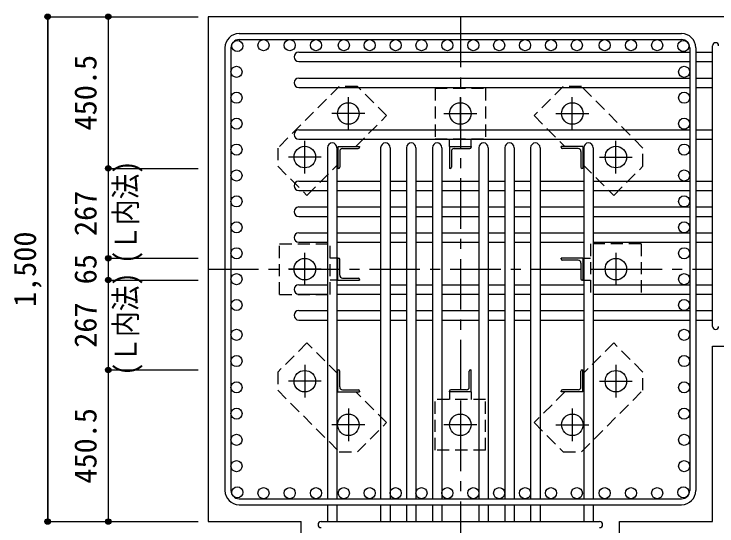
# Model space of a CAD drawing. Units: millimetres at full size, sheet at 1:30. Extents: x -5973 to 5954, y -4195 to 4201.
# Drawn here: x -775 to 1315, y -2505 to -984 of the extents above; entities that cross this region are included whole.
import ezdxf
from ezdxf.enums import TextEntityAlignment as Align

# ---------------------------------------------------------------- set-up
doc = ezdxf.new("R2010")
doc.units = ezdxf.units.MM
doc.header["$LTSCALE"] = 30
doc.header["$PDMODE"] = 32
doc.header["$PDSIZE"] = 15
doc.linetypes.add('CHAIN1', pattern=[8, 5, -1, 1, -1])
doc.linetypes.add('DASHED1', pattern=[1.8, 1.2, -0.6])
for name, color, linetype in [('0-1_躯体線', 2, 'Continuous'), ('0-2_アンカーボルト', 4, 'CHAIN1'), ('0-3_立上り筋', 3, 'Continuous'), ('0-4_フープ筋', 7, 'Continuous'), ('0-5_基礎梁筋', 7, 'Continuous'), ('0-6_スタラップ筋', 7, 'Continuous'), ('0-7_文字', 4, 'Continuous'), ('0-9_プレート', 4, 'DASHED1'), ('0-A_アングル', 4, 'Continuous'), ('0-D_寸法', 4, 'Continuous')]:
    doc.layers.add(name, color=color, linetype=linetype)
doc.styles.add('ＭＳ ゴシック', font='')
doc.styles.get('ＭＳ ゴシック').set_extended_font_data('MS Gothic')

msp = doc.modelspace()

# ---------------------------------------------------------------- linework, layer by layer
at = {"layer": '0-1_躯体線'}
for p, q in [((1702.44, -992.16), (-197.56, -992.16)), ((-197.56, -992.16), (-197.56, -2492.16)), ((1302.44, -1971.36), (1702.44, -1971.36)), ((1302.44, -2492.16), (1302.44, -1971.36)), ((-197.56, -2492.16), (79.44, -2492.16)), ((79.44, -2892.16), (79.44, -2492.16)), ((1025.44, -2892.16), (1025.44, -2492.16)), ((1025.44, -2492.16), (1302.44, -2492.16))]:
    msp.add_line(p, q, dxfattribs=at)
at = {"layer": '0-2_アンカーボルト'}
for p, q in [((219.44, -1328.46), (219.44, -1230.96)), ((552.44, -1328.36), (552.44, -1230.86)), ((885.44, -1328.36), (885.44, -1230.86)), ((268.14, -1279.66), (170.64, -1279.66)), ((503.64, -1279.66), (601.14, -1279.66)), ((836.64, -1279.66), (934.14, -1279.66)), ((89.94, -1457.96), (89.94, -1360.46)), ((1014.94, -1457.86), (1014.94, -1360.36)), ((138.64, -1409.16), (41.14, -1409.16)), ((966.14, -1409.16), (1063.64, -1409.16)), ((89.94, -1790.96), (89.94, -1693.46)), ((1014.94, -1693.36), (1014.94, -1790.86)), ((138.64, -1742.16), (41.14, -1742.16)), ((966.24, -1742.16), (1063.74, -1742.16)), ((89.94, -2026.46), (89.94, -2123.96)), ((1014.94, -2026.36), (1014.94, -2123.86)), ((138.74, -2075.16), (41.24, -2075.16)), ((966.24, -2075.16), (1063.74, -2075.16)), ((219.44, -2155.96), (219.44, -2253.46)), ((552.44, -2155.96), (552.44, -2253.46)), ((885.44, -2155.86), (885.44, -2253.36)), ((268.24, -2204.66), (170.74, -2204.66)), ((601.24, -2204.66), (503.74, -2204.66)), ((836.74, -2204.66), (934.24, -2204.66))]:
    msp.add_line(p, q, dxfattribs=at)
at = {"layer": '0-2_アンカーボルト', "color": 3, "linetype": 'Continuous'}
for centre in [(219.44, -1279.66), (552.44, -1279.66), (885.44, -1279.66), (89.94, -1409.16), (1014.94, -1409.16), (89.94, -1742.16), (1014.94, -1742.16), (89.94, -2075.16), (1014.94, -2075.16), (219.44, -2204.66), (552.44, -2204.66), (885.44, -2204.66)]:
    msp.add_circle(centre, 32, dxfattribs=at)
at = {"layer": '0-3_立上り筋'}
for centre in [(-110.87, -1078.86), (-32.83, -1076.66), (45.2, -1076.66), (123.24, -1076.66), (205.94, -1076.66), (282.94, -1076.66), (359.94, -1076.66), (436.94, -1076.66), (513.94, -1076.66), (590.94, -1076.66), (667.94, -1076.66), (744.94, -1076.66), (821.94, -1076.66), (898.94, -1076.66), (981.63, -1076.66), (1059.67, -1076.66), (1137.7, -1076.66), (1215.74, -1078.86), (-113.06, -1155.86), (1217.94, -1155.86), (-113.06, -1232.86), (1217.94, -1232.86), (-113.06, -1309.86), (1217.94, -1309.86), (-113.06, -1386.86), (1217.94, -1386.86), (-113.06, -1463.86), (1217.94, -1463.86), (-113.06, -1540.86), (1217.94, -1540.86), (-113.06, -1617.86), (1217.94, -1617.86), (-113.06, -1694.86), (1217.94, -1694.86), (-113.06, -1771.86), (1217.94, -1771.86), (-113.06, -1848.86), (1217.94, -1848.86), (-113.06, -1937.25), (1217.94, -1937.25), (-113.06, -2015.29), (1217.94, -2015.29), (-113.06, -2093.32), (1217.94, -2093.32), (-113.06, -2171.36), (1217.94, -2171.36), (-113.06, -2249.4), (1217.94, -2249.4), (-113.06, -2327.43), (1217.94, -2327.43), (-110.87, -2405.47), (-32.83, -2407.66), (45.2, -2407.66), (123.24, -2407.66), (205.94, -2407.66), (282.94, -2407.66), (359.94, -2407.66), (436.94, -2407.66), (513.94, -2407.66), (590.94, -2407.66), (667.94, -2407.66), (744.94, -2407.66), (821.94, -2407.66), (898.94, -2407.66), (981.63, -2407.66), (1059.67, -2407.66), (1137.7, -2407.66), (1215.74, -2405.47)]:
    msp.add_circle(centre, 16.5, dxfattribs=at)
at = {"layer": '0-4_フープ筋'}
for p, q in [((-105.56, -1042.16), (1210.44, -1042.16)), ((-105.56, -1060.16), (1210.44, -1060.16)), ((-147.56, -1084.16), (-147.56, -2400.16)), ((-129.56, -1084.16), (-129.56, -2400.16)), ((1234.44, -1084.16), (1234.44, -2400.16)), ((1252.44, -1084.16), (1252.44, -2400.16)), ((-105.56, -2424.16), (1210.44, -2424.16)), ((-105.56, -2442.16), (1210.44, -2442.16))]:
    msp.add_line(p, q, dxfattribs=at)
for centre, radius, start, end in [((-105.56, -1084.16), 42, 90, 180), ((1210.44, -1084.16), 42, 0, 90), ((-105.56, -1084.16), 24, 90, 180), ((1210.44, -1084.16), 24, 0, 90), ((-105.56, -2400.16), 42, 180, 270), ((-105.56, -2400.16), 24, 180, 270), ((1210.44, -2400.16), 42, 270, 0), ((1210.44, -2400.16), 24, 270, 0)]:
    msp.add_arc(centre, radius, start, end, dxfattribs=at)
at = {"layer": '0-5_基礎梁筋'}
for p, q in [((71.94, -1097.36), (1234.44, -1097.36)), ((1252.44, -1097.36), (1302.44, -1097.36)), ((71.94, -1125.36), (1234.44, -1125.36)), ((1252.44, -1125.36), (1302.44, -1125.36)), ((71.94, -1174.36), (1234.44, -1174.36)), ((1252.44, -1174.36), (1302.44, -1174.36)), ((71.94, -1202.36), (1234.44, -1202.36)), ((1252.44, -1202.36), (1302.44, -1202.36)), ((71.94, -1328.36), (1234.44, -1328.36)), ((1252.44, -1328.36), (1302.44, -1328.36)), ((71.94, -1356.36), (1234.44, -1356.36)), ((1252.44, -1356.36), (1302.44, -1356.36)), ((157.44, -1381.16), (157.44, -2424.16)), ((185.44, -1381.16), (185.44, -2424.16)), ((315.44, -1381.16), (315.44, -2424.16)), ((343.44, -1381.16), (343.44, -2424.16)), ((392.44, -1381.16), (392.44, -2424.16)), ((420.44, -1381.16), (420.44, -2424.16)), ((469.44, -1381.16), (469.44, -2424.16)), ((497.44, -1381.16), (497.44, -2424.16)), ((607.44, -1381.16), (607.44, -2424.16)), ((635.44, -1381.16), (635.44, -2424.16)), ((684.44, -1381.16), (684.44, -2424.16)), ((712.44, -1381.16), (712.44, -2424.16)), ((761.44, -1381.16), (761.44, -2424.16)), ((789.44, -1381.16), (789.44, -2424.16)), ((919.44, -1381.16), (919.44, -2424.16)), ((947.44, -1381.16), (947.44, -2424.16)), ((71.94, -1480.36), (157.44, -1480.36)), ((185.44, -1480.36), (315.44, -1480.36)), ((343.44, -1480.36), (392.44, -1480.36)), ((420.44, -1480.36), (469.44, -1480.36)), ((497.44, -1480.36), (607.44, -1480.36)), ((635.44, -1480.36), (684.44, -1480.36)), ((712.44, -1480.36), (761.44, -1480.36)), ((789.44, -1480.36), (919.44, -1480.36)), ((947.44, -1480.36), (1234.44, -1480.36)), ((1252.44, -1480.36), (1302.44, -1480.36)), ((71.94, -1508.36), (157.44, -1508.36)), ((185.44, -1508.36), (315.44, -1508.36)), ((343.44, -1508.36), (392.44, -1508.36)), ((420.44, -1508.36), (469.44, -1508.36)), ((497.44, -1508.36), (607.44, -1508.36)), ((635.44, -1508.36), (684.44, -1508.36)), ((712.44, -1508.36), (761.44, -1508.36)), ((789.44, -1508.36), (919.44, -1508.36)), ((947.44, -1508.36), (1234.44, -1508.36)), ((1252.44, -1508.36), (1302.44, -1508.36)), ((71.94, -1557.36), (157.44, -1557.36)), ((185.44, -1557.36), (315.44, -1557.36)), ((343.44, -1557.36), (392.44, -1557.36)), ((420.44, -1557.36), (469.44, -1557.36)), ((497.44, -1557.36), (607.44, -1557.36)), ((635.44, -1557.36), (684.44, -1557.36)), ((712.44, -1557.36), (761.44, -1557.36)), ((789.44, -1557.36), (919.44, -1557.36)), ((947.44, -1557.36), (1234.44, -1557.36)), ((1252.44, -1557.36), (1302.44, -1557.36)), ((71.94, -1585.36), (157.44, -1585.36)), ((185.44, -1585.36), (315.44, -1585.36)), ((343.44, -1585.36), (392.44, -1585.36)), ((420.44, -1585.36), (469.44, -1585.36)), ((497.44, -1585.36), (607.44, -1585.36)), ((635.44, -1585.36), (684.44, -1585.36)), ((712.44, -1585.36), (761.44, -1585.36)), ((789.44, -1585.36), (919.44, -1585.36)), ((947.44, -1585.36), (1234.44, -1585.36)), ((1252.44, -1585.36), (1302.44, -1585.36)), ((71.94, -1634.36), (157.44, -1634.36)), ((185.44, -1634.36), (315.44, -1634.36)), ((343.44, -1634.36), (392.44, -1634.36)), ((420.44, -1634.36), (469.44, -1634.36)), ((497.44, -1634.36), (607.44, -1634.36)), ((635.44, -1634.36), (684.44, -1634.36)), ((712.44, -1634.36), (761.44, -1634.36)), ((789.44, -1634.36), (919.44, -1634.36)), ((947.44, -1634.36), (1234.44, -1634.36)), ((1252.44, -1634.36), (1302.44, -1634.36)), ((71.94, -1662.36), (157.44, -1662.36)), ((185.44, -1662.36), (315.44, -1662.36)), ((343.44, -1662.36), (392.44, -1662.36)), ((420.44, -1662.36), (469.44, -1662.36)), ((497.44, -1662.36), (607.44, -1662.36)), ((635.44, -1662.36), (684.44, -1662.36)), ((712.44, -1662.36), (761.44, -1662.36)), ((789.44, -1662.36), (919.44, -1662.36)), ((947.44, -1662.36), (1234.44, -1662.36)), ((1252.44, -1662.36), (1302.44, -1662.36)), ((71.94, -1788.36), (157.44, -1788.36)), ((185.44, -1788.36), (315.44, -1788.36)), ((343.44, -1788.36), (392.44, -1788.36)), ((420.44, -1788.36), (469.44, -1788.36)), ((497.44, -1788.36), (607.44, -1788.36)), ((635.44, -1788.36), (684.44, -1788.36)), ((712.44, -1788.36), (761.44, -1788.36)), ((789.44, -1788.36), (919.44, -1788.36)), ((947.44, -1788.36), (1234.44, -1788.36)), ((1252.44, -1788.36), (1302.44, -1788.36)), ((71.94, -1816.36), (157.44, -1816.36)), ((185.44, -1816.36), (315.44, -1816.36)), ((343.44, -1816.36), (392.44, -1816.36)), ((420.44, -1816.36), (469.44, -1816.36)), ((497.44, -1816.36), (607.44, -1816.36)), ((635.44, -1816.36), (684.44, -1816.36)), ((712.44, -1816.36), (761.44, -1816.36)), ((789.44, -1816.36), (919.44, -1816.36)), ((947.44, -1816.36), (1234.44, -1816.36)), ((1252.44, -1816.36), (1302.44, -1816.36)), ((71.94, -1865.36), (157.44, -1865.36)), ((185.44, -1865.36), (315.44, -1865.36)), ((343.44, -1865.36), (392.44, -1865.36)), ((420.44, -1865.36), (469.44, -1865.36)), ((497.44, -1865.36), (607.44, -1865.36)), ((635.44, -1865.36), (684.44, -1865.36)), ((712.44, -1865.36), (761.44, -1865.36)), ((789.44, -1865.36), (919.44, -1865.36)), ((947.44, -1865.36), (1234.44, -1865.36)), ((1252.44, -1865.36), (1302.44, -1865.36)), ((71.94, -1893.36), (157.44, -1893.36)), ((185.44, -1893.36), (315.44, -1893.36)), ((343.44, -1893.36), (392.44, -1893.36)), ((420.44, -1893.36), (469.44, -1893.36)), ((497.44, -1893.36), (607.44, -1893.36)), ((635.44, -1893.36), (684.44, -1893.36)), ((712.44, -1893.36), (761.44, -1893.36)), ((789.44, -1893.36), (919.44, -1893.36)), ((947.44, -1893.36), (1234.44, -1893.36)), ((1252.44, -1893.36), (1302.44, -1893.36)), ((157.44, -2442.16), (157.44, -2492.16)), ((185.44, -2442.16), (185.44, -2492.16)), ((315.44, -2442.16), (315.44, -2492.16)), ((343.44, -2442.16), (343.44, -2492.16)), ((392.44, -2442.16), (392.44, -2492.16)), ((420.44, -2442.16), (420.44, -2492.16)), ((469.44, -2442.16), (469.44, -2492.16)), ((497.44, -2442.16), (497.44, -2492.16)), ((607.44, -2442.16), (607.44, -2492.16)), ((635.44, -2442.16), (635.44, -2492.16)), ((684.44, -2442.16), (684.44, -2492.16)), ((712.44, -2442.16), (712.44, -2492.16)), ((761.44, -2442.16), (761.44, -2492.16)), ((789.44, -2442.16), (789.44, -2492.16)), ((919.44, -2442.16), (919.44, -2492.16)), ((947.44, -2442.16), (947.44, -2492.16))]:
    msp.add_line(p, q, dxfattribs=at)
for centre, start, end in [((71.94, -1111.36), 90, 270), ((71.94, -1188.36), 90, 270), ((71.94, -1342.36), 90, 270), ((171.44, -1381.16), 0, 180), ((329.44, -1381.16), 0, 180), ((406.44, -1381.16), 0, 180), ((483.44, -1381.16), 0, 180), ((621.44, -1381.16), 0, 180), ((698.44, -1381.16), 0, 180), ((775.44, -1381.16), 0, 180), ((933.44, -1381.16), 0, 180), ((71.94, -1494.36), 90, 270), ((71.94, -1571.36), 90, 270), ((71.94, -1648.36), 90, 270), ((71.94, -1802.36), 90, 270), ((71.94, -1879.36), 90, 270)]:
    msp.add_arc(centre, 14, start, end, dxfattribs=at)
at = {"layer": '0-6_スタラップ筋'}
for p, q in [((1302.44, -1912.36), (1302.44, -1078.36)), ((138.44, -2492.16), (966.44, -2492.16))]:
    msp.add_line(p, q, dxfattribs=at)
for centre, start, end in [((1311.44, -1078.36), 0, 180), ((1311.44, -1912.36), 180, 0), ((138.44, -2501.16), 90, 270), ((966.44, -2501.16), 270, 90)]:
    msp.add_arc(centre, 9, start, end, dxfattribs=at)
at = {"layer": '0-9_プレート'}
for p, q in [((477.44, -1204.66), (627.44, -1204.66)), ((477.44, -1204.66), (477.44, -1354.66)), ((627.44, -1204.66), (627.44, -1354.66)), ((241.64, -1377.66), (333.24, -1286.06)), ((477.44, -1354.66), (627.44, -1354.66)), ((519.94, -1377.66), (519.94, -1354.66)), ((584.94, -1377.66), (584.94, -1354.66)), ((916.94, -1431.36), (1008.54, -1522.96)), ((14.94, -1817.16), (14.94, -1667.16)), ((14.94, -1667.16), (164.94, -1667.16)), ((164.94, -1817.16), (164.94, -1667.16)), ((939.94, -1667.16), (939.94, -1817.16)), ((1089.94, -1667.16), (939.94, -1667.16)), ((1089.94, -1667.16), (1089.94, -1817.16)), ((187.94, -1709.66), (164.94, -1709.66)), ((916.94, -1709.66), (939.94, -1709.66)), ((187.94, -1774.66), (164.94, -1774.66)), ((916.94, -1774.66), (939.94, -1774.66)), ((14.94, -1817.16), (164.94, -1817.16)), ((1089.94, -1817.16), (939.94, -1817.16)), ((187.94, -2052.96), (96.34, -1961.36)), ((519.94, -2106.66), (519.94, -2129.66)), ((584.94, -2106.66), (584.94, -2129.66)), ((863.24, -2106.66), (771.64, -2198.26)), ((627.44, -2129.66), (477.44, -2129.66)), ((477.44, -2279.66), (477.44, -2129.66)), ((627.44, -2279.66), (627.44, -2129.66)), ((627.44, -2279.66), (477.44, -2279.66))]:
    msp.add_line(p, q, dxfattribs=at)
for points in [[(333.24, -1286.06), (246.24, -1199.06), (192.54, -1199.06), (9.44, -1382.26), (9.44, -1435.96), (96.34, -1522.96), (187.94, -1431.36)], [(1008.54, -1522.96), (1095.54, -1435.96), (1095.54, -1382.26), (912.34, -1199.16), (858.64, -1199.16), (771.64, -1286.06), (863.24, -1377.66)], [(96.34, -1961.36), (9.34, -2048.36), (9.34, -2102.06), (192.54, -2285.16), (246.24, -2285.16), (333.24, -2198.26), (241.64, -2106.66)], [(771.64, -2198.26), (858.64, -2285.26), (912.34, -2285.26), (1095.44, -2102.06), (1095.44, -2048.36), (1008.54, -1961.36), (916.94, -2052.96)]]:
    msp.add_lwpolyline(points, dxfattribs=at)
at = {"layer": '0-A_アングル'}
for p, q in [((187.94, -1377.66), (252.94, -1377.66)), ((187.94, -1377.66), (187.94, -1442.66)), ((252.94, -1377.66), (252.94, -1379.66)), ((519.94, -1377.66), (584.94, -1377.66)), ((519.94, -1377.66), (519.94, -1442.66)), ((584.94, -1377.66), (584.94, -1379.66)), ((916.94, -1377.66), (851.94, -1377.66)), ((851.94, -1379.66), (851.94, -1377.66)), ((916.94, -1377.66), (916.94, -1442.66)), ((193.94, -1392.16), (193.94, -1438.66)), ((202.44, -1383.66), (248.94, -1383.66)), ((525.94, -1392.16), (525.94, -1438.66)), ((534.44, -1383.66), (580.94, -1383.66)), ((902.44, -1383.66), (855.94, -1383.66)), ((910.94, -1392.16), (910.94, -1438.66)), ((189.94, -1442.66), (187.94, -1442.66)), ((521.94, -1442.66), (519.94, -1442.66)), ((916.94, -1442.66), (914.94, -1442.66)), ((187.94, -1709.66), (189.94, -1709.66)), ((187.94, -1774.66), (187.94, -1709.66)), ((193.94, -1760.16), (193.94, -1713.66)), ((916.94, -1709.66), (851.94, -1709.66)), ((851.94, -1711.66), (851.94, -1709.66)), ((916.94, -1709.66), (916.94, -1774.66)), ((902.44, -1715.66), (855.94, -1715.66)), ((910.94, -1724.16), (910.94, -1770.66)), ((187.94, -1774.66), (252.94, -1774.66)), ((202.44, -1768.66), (248.94, -1768.66)), ((252.94, -1772.66), (252.94, -1774.66)), ((916.94, -1774.66), (914.94, -1774.66)), ((187.94, -2041.66), (189.94, -2041.66)), ((187.94, -2106.66), (187.94, -2041.66)), ((193.94, -2092.16), (193.94, -2045.66)), ((578.94, -2092.16), (578.94, -2045.66)), ((582.94, -2041.66), (584.94, -2041.66)), ((584.94, -2106.66), (584.94, -2041.66)), ((910.94, -2092.16), (910.94, -2045.66)), ((914.94, -2041.66), (916.94, -2041.66)), ((916.94, -2106.66), (916.94, -2041.66)), ((187.94, -2106.66), (252.94, -2106.66)), ((202.44, -2100.66), (248.94, -2100.66)), ((252.94, -2104.66), (252.94, -2106.66)), ((519.94, -2106.66), (519.94, -2104.66)), ((584.94, -2106.66), (519.94, -2106.66)), ((570.44, -2100.66), (523.94, -2100.66)), ((851.94, -2106.66), (851.94, -2104.66)), ((916.94, -2106.66), (851.94, -2106.66)), ((902.44, -2100.66), (855.94, -2100.66))]:
    msp.add_line(p, q, dxfattribs=at)
for centre, radius, start, end in [((202.44, -1392.16), 8.5, 90, 180), ((248.94, -1379.66), 4, 270, 0), ((534.44, -1392.16), 8.5, 90, 180), ((580.94, -1379.66), 4, 270, 0), ((855.94, -1379.66), 4, 180, 270), ((902.44, -1392.16), 8.5, 0, 90), ((189.94, -1438.66), 4, 270, 0), ((521.94, -1438.66), 4, 270, 0), ((914.94, -1438.66), 4, 180, 270), ((189.94, -1713.66), 4, 0, 90), ((855.94, -1711.66), 4, 180, 270), ((902.44, -1724.16), 8.5, 0, 90), ((202.44, -1760.16), 8.5, 180, 270), ((248.94, -1772.66), 4, 0, 90), ((914.94, -1770.66), 4, 180, 270), ((189.94, -2045.66), 4, 0, 90), ((582.94, -2045.66), 4, 90, 180), ((914.94, -2045.66), 4, 90, 180), ((202.44, -2092.16), 8.5, 180, 270), ((248.94, -2104.66), 4, 0, 90), ((523.94, -2104.66), 4, 90, 180), ((570.44, -2092.16), 8.5, 270, 0), ((855.94, -2104.66), 4, 90, 180), ((902.44, -2092.16), 8.5, 270, 0)]:
    msp.add_arc(centre, radius, start, end, dxfattribs=at)
at = {"layer": '0-D_寸法'}
for p, q in [((-674.6, -992.16), (-494.6, -992.16)), ((-674.6, -992.16), (-494.6, -992.16)), ((-674.6, -2492.16), (-674.6, -992.16)), ((-674.6, -992.16), (-674.6, -2492.16)), ((-494.6, -992.16), (-494.6, -1442.66)), ((-494.6, -992.16), (-227.56, -992.16)), ((-494.6, -1442.66), (-227.56, -1442.66)), ((-494.6, -1442.66), (-494.6, -1709.66)), ((-494.6, -1709.66), (-227.56, -1709.66)), ((-494.6, -1709.66), (-494.6, -1774.66)), ((-494.6, -1774.66), (-227.56, -1774.66)), ((-494.6, -1774.66), (-494.6, -2041.66)), ((-494.6, -2041.66), (-227.56, -2041.66)), ((-494.6, -2041.66), (-494.6, -2492.16)), ((-674.6, -2492.16), (-494.6, -2492.16)), ((-494.6, -2492.16), (-227.56, -2492.16)), ((-494.6, -2492.16), (-227.56, -2492.16))]:
    msp.add_line(p, q, dxfattribs=at)
at = {"layer": '0-D_寸法', "linetype": 'CHAIN1'}
for p, q in [((552.44, -992.16), (552.44, -2892.16)), ((-197.56, -1742.16), (1302.44, -1742.16))]:
    msp.add_line(p, q, dxfattribs=at)
at = {"layer": '0-D_寸法'}
for centre, radius in [((-674.6, -992.16), 8), ((-674.6, -992.16), 7.2), ((-674.6, -992.16), 6.4), ((-674.6, -992.16), 5.6), ((-674.6, -992.16), 4.8), ((-674.6, -992.16), 4), ((-674.6, -992.16), 3.2), ((-674.6, -992.16), 2.4), ((-674.6, -992.16), 1.6), ((-674.6, -992.16), 0.8), ((-494.6, -992.16), 8), ((-494.6, -992.16), 7.2), ((-494.6, -992.16), 6.4), ((-494.6, -992.16), 5.6), ((-494.6, -992.16), 4.8), ((-494.6, -992.16), 4), ((-494.6, -992.16), 3.2), ((-494.6, -992.16), 2.4), ((-494.6, -992.16), 1.6), ((-494.6, -992.16), 0.8), ((-494.6, -1442.66), 8), ((-494.6, -1442.66), 7.2), ((-494.6, -1442.66), 6.4), ((-494.6, -1442.66), 5.6), ((-494.6, -1442.66), 4.8), ((-494.6, -1442.66), 4), ((-494.6, -1442.66), 3.2), ((-494.6, -1442.66), 2.4), ((-494.6, -1442.66), 1.6), ((-494.6, -1442.66), 0.8), ((-494.6, -1709.66), 8), ((-494.6, -1709.66), 7.2), ((-494.6, -1709.66), 6.4), ((-494.6, -1709.66), 5.6), ((-494.6, -1709.66), 4.8), ((-494.6, -1709.66), 4), ((-494.6, -1709.66), 3.2), ((-494.6, -1709.66), 2.4), ((-494.6, -1709.66), 1.6), ((-494.6, -1709.66), 0.8), ((-494.6, -1774.66), 8), ((-494.6, -1774.66), 7.2), ((-494.6, -1774.66), 6.4), ((-494.6, -1774.66), 5.6), ((-494.6, -1774.66), 4.8), ((-494.6, -1774.66), 4), ((-494.6, -1774.66), 3.2), ((-494.6, -1774.66), 2.4), ((-494.6, -1774.66), 1.6), ((-494.6, -1774.66), 0.8), ((-494.6, -2041.66), 8), ((-494.6, -2041.66), 7.2), ((-494.6, -2041.66), 6.4), ((-494.6, -2041.66), 5.6), ((-494.6, -2041.66), 4.8), ((-494.6, -2041.66), 4), ((-494.6, -2041.66), 3.2), ((-494.6, -2041.66), 2.4), ((-494.6, -2041.66), 1.6), ((-494.6, -2041.66), 0.8), ((-674.6, -2492.16), 8), ((-674.6, -2492.16), 7.2), ((-674.6, -2492.16), 6.4), ((-674.6, -2492.16), 5.6), ((-494.6, -2492.16), 8), ((-494.6, -2492.16), 7.2), ((-494.6, -2492.16), 6.4), ((-494.6, -2492.16), 5.6), ((-674.6, -2492.16), 4.8), ((-674.6, -2492.16), 4), ((-674.6, -2492.16), 3.2), ((-674.6, -2492.16), 2.4), ((-674.6, -2492.16), 1.6), ((-674.6, -2492.16), 0.8), ((-494.6, -2492.16), 4.8), ((-494.6, -2492.16), 4), ((-494.6, -2492.16), 3.2), ((-494.6, -2492.16), 2.4), ((-494.6, -2492.16), 1.6), ((-494.6, -2492.16), 0.8)]:
    msp.add_circle(centre, radius, dxfattribs=at)
at = {"layer": '0-D_寸法', "color": 7}
for p in [(-674.6, -992.16), (-494.6, -992.16), (-494.6, -1442.66), (-494.6, -1709.66), (-494.6, -1774.66), (-494.6, -2041.66), (-674.6, -2492.16), (-494.6, -2492.16)]:
    msp.add_point(p, dxfattribs=at)

# ---------------------------------------------------------------- texts
at = {"layer": '0-7_文字', "style": 'ＭＳ ゴシック', "width": 0.85}
for p in [(-389.94, -1725.98), (-389.94, -2058.35)]:
    msp.add_text('(Ｌ内法)', height=65.98, rotation=90, dxfattribs=at).set_placement(p, align=Align.BOTTOM_LEFT)
at = {"layer": '0-D_寸法', "style": 'ＭＳ ゴシック'}
for s, p in [('450.5', (-509.6, -1329.91)), ('267', (-509.6, -1643.66)), ('1,500', (-689.6, -1854.66)), ('65', (-509.6, -1787.16)), ('267', (-509.6, -1975.66)), ('450.5', (-509.6, -2379.41))]:
    msp.add_text(s, height=65.98, rotation=90, dxfattribs=at).set_placement(p, align=Align.BOTTOM_LEFT)

doc.saveas('drawing.dxf')
